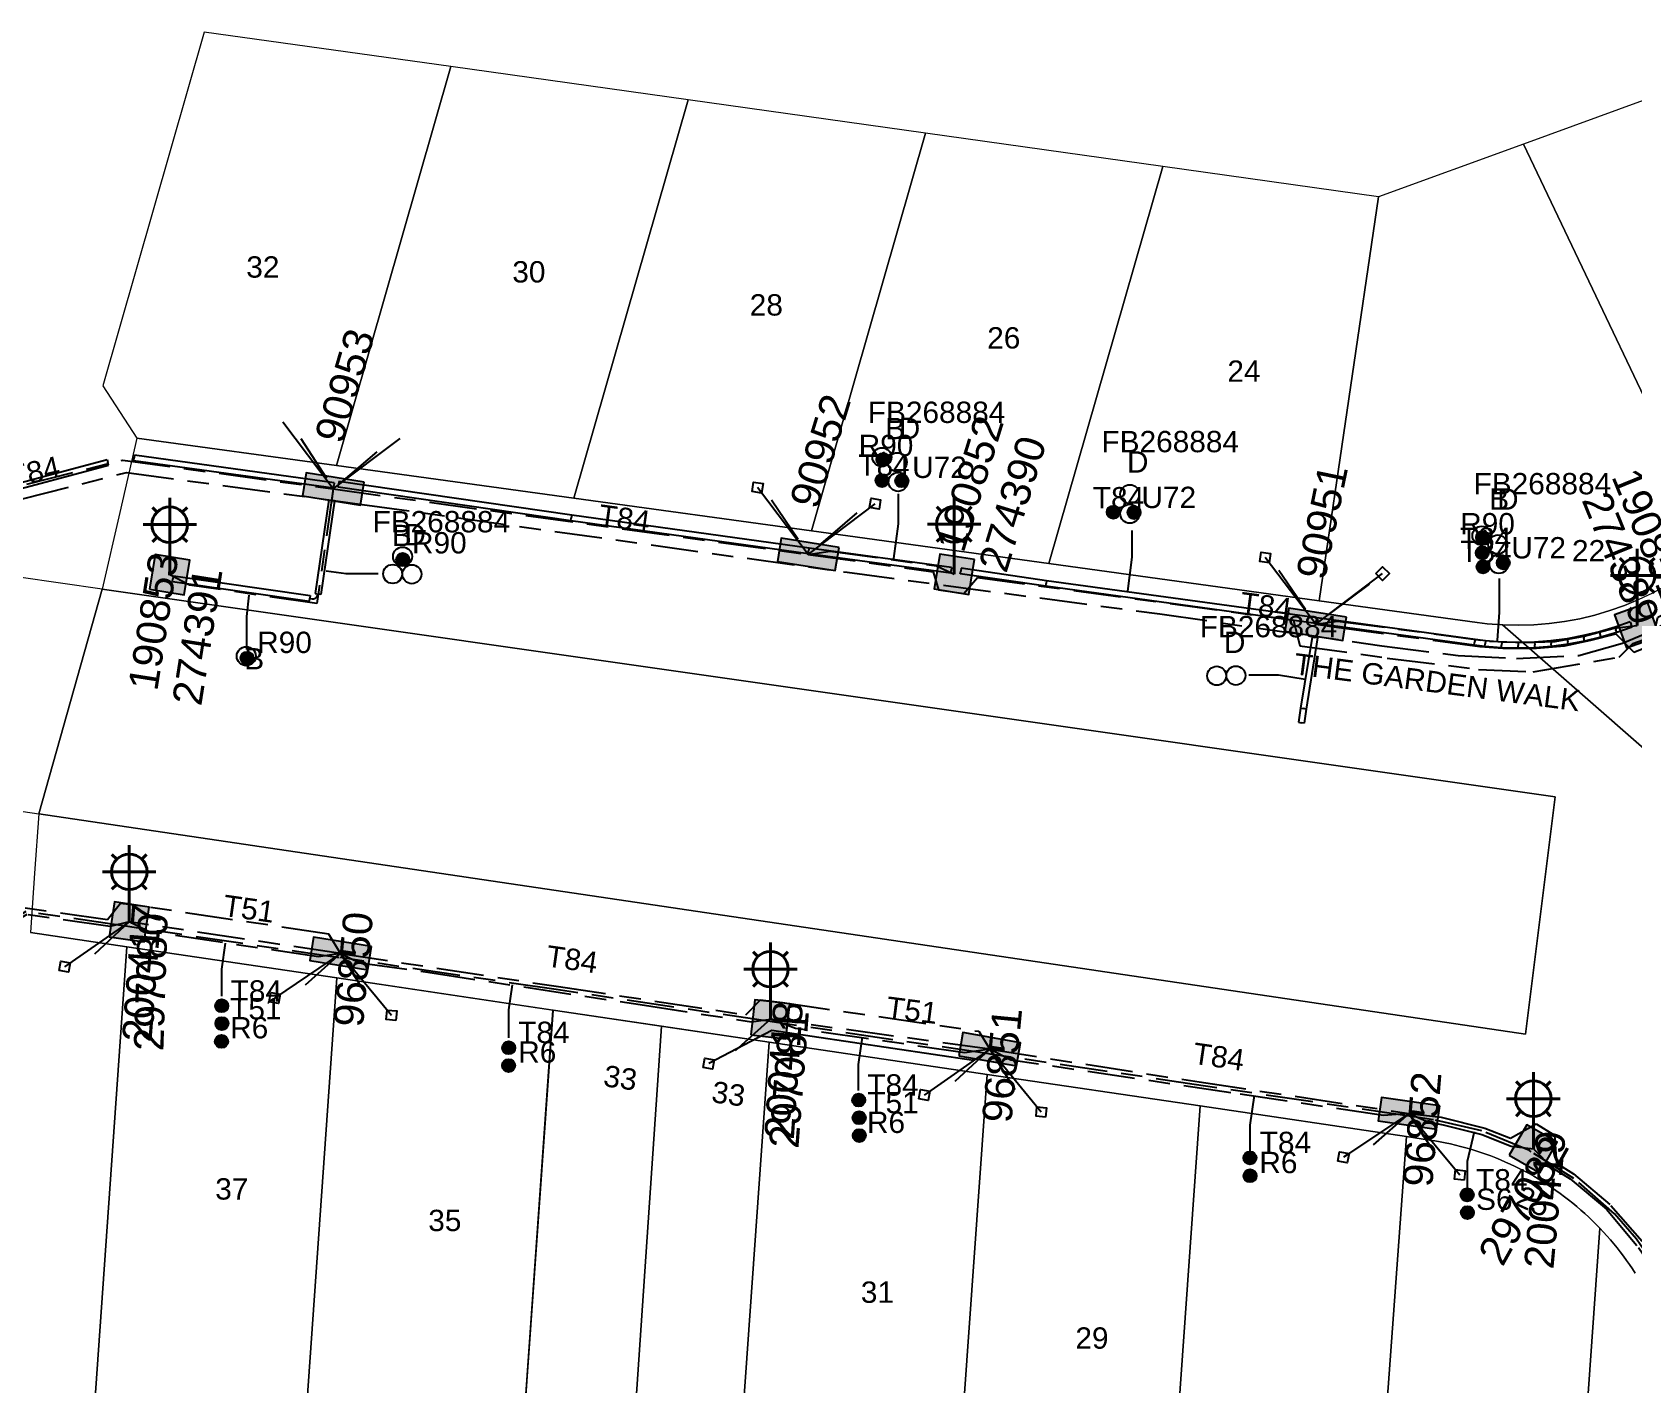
# Model space of a CAD drawing. Header units: metres. Extents: x 282960 to 285195, y 6134329 to 6136665.
# Drawn here: x 283351.6 to 283486.7, y 6136041 to 6136155 of the extents above; entities that cross this region are included whole.
import ezdxf
from ezdxf.enums import TextEntityAlignment as Align

# ---------------------------------------------------------------- set-up
doc = ezdxf.new("R2010")
doc.units = ezdxf.units.M
doc.linetypes.add('Cable Exist UG', pattern=[8.2, 4, -1.2, 1.8, -1.2])
doc.layers.get('0').update_dxf_attribs({"color": 6})
doc.layers.add('Cadastre Land Parcels_SP_EXT', color=9, linetype='Continuous', lineweight=5)
doc.layers.add('Cadastre Roads_SP_EXT', color=9, linetype='Continuous', lineweight=5)
for name, color, linetype in [('Duct_SP_EXT', 7, 'Continuous'), ('Equip_SP_SL_EXT', 7, 'Continuous'), ('Mains_HV_EXT', 7, 'Continuous'), ('Mains_LV_EXT', 7, 'Continuous'), ('Mains_LV_SL_EXT', 7, 'Continuous'), ('Mains_SL_EXT', 7, 'Continuous'), ('Services_SP_EXT', 7, 'Continuous'), ('SupportsUG_SP_LV_EXT', 7, 'Continuous'), ('SupportsUG_SP_LV_SL_EXT', 7, 'Continuous'), ('Trench_SP_EXT', 7, 'Continuous')]:
    doc.layers.add(name, color=color, linetype=linetype)
doc.styles.add('COLUMN_LABEL', font='arial.ttf')
doc.styles.add('iecARIAL', font='arial.ttf', dxfattribs={"height": 2})
doc.styles.add('POLE_LABEL', font='arial.ttf')
doc.styles.get("Standard").update_dxf_attribs({"font": 'arial.ttf'})

# ---------------------------------------------------------------- blocks, each defined once
blk = doc.blocks.new('COLUMN_EXT')
blk.add_hatch(color=256).paths.add_polyline_path([(-1.49, 1.48), (-1.49, -1.49), (1.48, -1.49), (1.48, 1.48)])
blk.add_lwpolyline([(-1.49, -1.49), (1.48, -1.49), (1.48, 1.48), (-1.49, 1.48)], close=True)
for tag, height, style, flags, p in [('ASSET_NUM', 2.5, 'COLUMN_LABEL', 8, (2, 2)), ('STRUCTURE_PLANT_NUMBER', 0.2, 'POLE_LABEL', 9, (1.81, 0.03)), ('STREET_CODE', 0.2, 'COLUMN_LABEL', 9, (1.81, -0.2))]:
    blk.add_attdef(tag, text='', height=height, dxfattribs=dict(style=style, flags=flags)).set_placement(p, align=Align.MIDDLE_LEFT)
at = {"flags": 9}
for tag, p in [('COLUMN_TYPE', (1.81, -0.4)), ('OWNED_BY', (1.81, -0.6)), ('STATE', (1.81, -0.8)), ('USAGE', (1.81, -1)), ('LEGEND', (1.81, -1.2)), ('LOCATION', (1.81, -1.4)), ('STREETNAME', (1.81, -1.6)), ('SUBURB', (1.81, -1.8)), ('NOTES', (1.81, -2))]:
    blk.add_attdef(tag, text='', height=0.2, dxfattribs=at).set_placement(p, align=Align.MIDDLE_LEFT)
at = {"flags": 1}
blk.add_attdef('Z', (1.81, -2.35), '', height=0.2, dxfattribs=at)
blk = doc.blocks.new('PILLAR_EXT')
blk.add_hatch(color=256).paths.add_polyline_path([(-2.475, 0.99), (-2.475, -0.99), (2.475, -0.99), (2.475, 0.99)])
blk.add_lwpolyline([(-2.475, -0.99), (2.475, -0.99), (2.475, 0.99), (-2.475, 0.99)], close=True)
at = {"style": 'iecARIAL', "flags": 8}
blk.add_attdef('ASSET_NUM', (1.5, 3.5), '', height=2.5, dxfattribs=at)
for tag, p, flags in [('OWNED_BY', (0, -0.2), 9), ('STATE', (0, -0.4), 9), ('SUPPORT_TYPE', (0, -0.6), 9), ('USAGE', (0, -0.8), 9), ('LEGEND', (0, -1), 9), ('LOCATION', (0, -1.2), 9), ('NOTES', (0, -1.4), 9), ('STREETNAME', (0, -1.8), 9), ('SUBURB', (0, -2), 1), ('PARENT', (0, -1.6), 9)]:
    blk.add_attdef(tag, p, '', height=0.2, dxfattribs=dict(flags=flags))
blk = doc.blocks.new('DUCT_EXT')
blk.add_circle((0, 0.8), 0.8)
at = {"flags": 1}
blk.add_attdef('Z', (0, 0), '', height=0.2, dxfattribs=at)
at = {"flags": 9}
for tag, p in [('DUCT_CODE', (0, 0)), ('XSECT_TYPE', (0, -0.2)), ('STATE', (0, -0.6)), ('FB_REFERENCE', (0, -0.4)), ('NOTES', (0, -0.8))]:
    blk.add_attdef(tag, text='', height=0.2, dxfattribs=at).set_placement(p, align=Align.MIDDLE_LEFT)
blk = doc.blocks.new('SL_LANTERN_EXT')
at = {"lineweight": 40}
for p, q in [((-1.46, 5.68), (-1.06, 5.28)), ((0, 1.97), (0, 6.47)), ((1.46, 5.68), (1.06, 5.28)), ((-2.25, 4.22), (2.25, 4.22)), ((-1.46, 2.76), (-1.06, 3.16)), ((0, 0), (0, 2.72)), ((1.46, 2.76), (1.06, 3.16))]:
    blk.add_line(p, q, dxfattribs=at)
blk.add_circle((0, 4.22), 1.5, dxfattribs=at)
at = {"style": 'iecARIAL', "flags": 8}
blk.add_attdef('ASSET_NUM', (1.5, 1.5), '', height=2.5, dxfattribs=at)
for tag, p, height, flags in [('CONSTRUCTED_VOLTAGE', (0.98, -0.65), 0.2, 9), ('CONTROL_TYPE', (0.98, -0.85), 0.2, 9), ('LANTERN_PURPOSE', (0.98, -1.05), 0.2, 9), ('LANTERN_TYPE', (0.98, -1.25), 0.2, 9), ('NO_PHASES', (0.98, -1.45), 0.2, 9), ('LNUMBER', (2.18, -3.25), 2.5, 8), ('OPERATING_VOLTAGE', (0.98, -1.65), 0.2, 9), ('ORIENTATION', (0.98, -1.85), 0.2, 9), ('OWNED_BY', (0.98, -2.05), 0.2, 9), ('STATE', (0.98, -2.25), 0.2, 9), ('USAGE', (0.98, -2.45), 0.2, 9), ('CEXIST', (0.98, -2.65), 0.2, 9), ('CNEW', (0.98, -2.85), 0.2, 9), ('CNUMBER', (0.98, -3.05), 0.2, 9), ('CREMOVE', (0.98, -3.25), 0.2, 9), ('CREPLACE', (0.98, -3.45), 0.2, 9), ('LKINGHEIGHT', (0.98, -3.65), 0.2, 9), ('LBRACKET', (0.98, -3.85), 0.2, 9), ('LBRACKETVOCAB', (0.98, -4.05), 0.2, 9), ('LCATEGORY', (0.98, -4.25), 0.2, 9), ('LCHARGE1', (0.98, -4.45), 0.2, 9), ('LCHARGE1PERCENT', (0.98, -4.65), 0.2, 9), ('LCHARGE2', (0.98, -4.85), 0.2, 9), ('LCHARGE2PERCENT', (0.98, -5.05), 0.2, 9), ('LCHARGE3', (0.98, -5.25), 0.2, 9), ('LCHARGE3PERCENT', (0.98, -5.45), 0.2, 9), ('LEXIST', (0.98, -5.65), 0.2, 9), ('LLAMP', (0.98, -5.85), 0.2, 9), ('LLAMPVOCAB', (0.98, -6.05), 0.2, 9), ('LMAST', (0.98, -6.25), 0.2, 9), ('LMASTVOCAB', (0.98, -6.45), 0.2, 9), ('LNEW', (0.98, -6.65), 0.2, 9), ('LANTNUMBER', (0.98, -6.85), 0.2, 9), ('LOUTREACH', (0.98, -7.25), 0.2, 9), ('LOUTREACHVOCAB', (0.98, -7.45), 0.2, 9), ('LRATECODE', (0.98, -7.65), 0.2, 9), ('LREMOVE', (0.98, -7.85), 0.2, 9), ('LREPLACE', (0.98, -8.05), 0.2, 9), ('LTYPE', (0.98, -8.25), 0.2, 9), ('STREETNAME', (0.98, -9.25), 0.2, 9), ('SUBURB', (0.98, -9.45), 0.2, 1), ('LTYPEVOCAB', (0.98, -8.45), 0.2, 9), ('LEGEND', (0.98, -8.65), 0.2, 9), ('LOCATION', (0.98, -8.85), 0.2, 9), ('NOTES', (0.98, -9.05), 0.2, 9)]:
    blk.add_attdef(tag, p, '', height=height, dxfattribs=dict(flags=flags))
blk = doc.blocks.new('CCP_EXT')
at = {"flags": 9}
for tag, p in [('LEGEND', (0, -1.4)), ('STATE', (0, -1.8)), ('LIFE_SUPPORT', (0, -1.6)), ('NOTES', (0, -2))]:
    blk.add_attdef(tag, text='', height=0.2, dxfattribs=at).set_placement(p, align=Align.MIDDLE_LEFT)
blk.add_wipeout([(0, 0.57), (0.57, 0), (0, -0.57), (-0.57, 0)])
blk.add_lwpolyline([(-0.57, 0), (0, 0.57), (0.57, 0), (0, -0.57), (-0.57, 0)])
at = {"flags": 1}
blk.add_attdef('Z', (0, 0), '', height=0.2, dxfattribs=at)
at = {"flags": 9}
for tag, p in [('CCP_TYPE', (0, 0)), ('CONSTRUCTED_VOLTAGE', (0, -0.2)), ('OPERATING_VOLTAGE', (0, -0.6)), ('ORIENTATION', (0, -0.8)), ('OWNED_BY', (0, -1)), ('NO_PHASES', (0, -0.4)), ('USAGE', (0, -1.2))]:
    blk.add_attdef(tag, text='', height=0.2, dxfattribs=at).set_placement(p, align=Align.MIDDLE_LEFT)
blk = doc.blocks.new('CABLE_LARGE_EXT')
h = blk.add_hatch(color=256)
edge = h.paths.add_edge_path()
edge.add_arc((0, 0.55), 0.55, 0, 360)
blk.add_circle((0, 0.55), 0.55)
at = {"flags": 1}
blk.add_attdef('Z', (0, 0), '', height=0.2, dxfattribs=at)
at = {"flags": 9}
for tag, p in [('COND_CODE', (0, 0)), ('STATE', (0, -0.4)), ('XSECT_SIZE', (0, -0.6)), ('FB_REFERENCE', (0, -0.2)), ('NOTES', (0, -0.8))]:
    blk.add_attdef(tag, text='', height=0.2, dxfattribs=at).set_placement(p, align=Align.MIDDLE_LEFT)

msp = doc.modelspace()

# ---------------------------------------------------------------- linework, layer by layer
at = {"layer": 'Cadastre Land Parcels_SP_EXT', "linetype": 'Continuous'}
for points in [[(283360.47, 6136120.77), (283377.31, 6136118.45), (283386.95, 6136152.1), (283366.15, 6136155.02), (283357.61, 6136125.16), (283360.47, 6136120.77)], [(283511.04, 6136121.16), (283501.1, 6136154.19), (283491.7, 6136150.77), (283477.43, 6136145.57), (283493.71, 6136111.42), (283495.5, 6136112.95), (283497.37, 6136114.39), (283499.31, 6136115.73), (283501.32, 6136116.97), (283503.39, 6136118.09), (283505.51, 6136119.11), (283507.69, 6136120.02), (283509.91, 6136120.81), (283511.04, 6136121.16)], [(283397.34, 6136115.69), (283406.97, 6136149.3), (283386.95, 6136152.1), (283377.31, 6136118.45), (283397.34, 6136115.69)], [(283417.38, 6136112.94), (283426.99, 6136146.49), (283406.97, 6136149.3), (283397.34, 6136115.69), (283417.38, 6136112.94)], [(283437.41, 6136110.18), (283447.02, 6136143.68), (283426.99, 6136146.49), (283417.38, 6136112.94), (283437.41, 6136110.18)], [(283493.71, 6136111.42), (283477.43, 6136145.57), (283465.21, 6136141.13), (283460.2, 6136107.04), (283473.54, 6136105.2), (283474.37, 6136105.1), (283475.68, 6136105), (283476.99, 6136104.97), (283478.3, 6136105.01), (283479.6, 6136105.11), (283480.9, 6136105.28), (283482.19, 6136105.52), (283483.46, 6136105.83), (283484.71, 6136106.21), (283485.95, 6136106.65), (283487.15, 6136107.15), (283488.34, 6136107.71), (283489.49, 6136108.34), (283490.6, 6136109.03), (283491.68, 6136109.77), (283492.72, 6136110.57), (283493.71, 6136111.42)], [(283460.2, 6136107.04), (283465.21, 6136141.13), (283447.02, 6136143.68), (283437.41, 6136110.18), (283460.2, 6136107.04)], [(283480.1, 6136090.51), (283357.55, 6136108.03), (283352.19, 6136089.07), (283477.62, 6136070.47), (283480.1, 6136090.51)], [(283480.1, 6136090.51), (283357.55, 6136108.03), (283352.19, 6136089.07), (283477.62, 6136070.47), (283480.1, 6136090.51)], [(283480.1, 6136090.51), (283357.55, 6136108.03), (283352.19, 6136089.07), (283477.62, 6136070.47), (283480.1, 6136090.51)], [(283480.1, 6136090.51), (283357.55, 6136108.03), (283352.19, 6136089.07), (283477.62, 6136070.47), (283480.1, 6136090.51)], [(283377.35, 6136075.22), (283359.62, 6136077.85), (283356.8, 6136037.83), (283374.53, 6136035.2), (283377.35, 6136075.22)], [(283374.53, 6136035.2), (283392.75, 6136032.5), (283395.57, 6136072.51), (283377.35, 6136075.22), (283374.53, 6136035.2)], [(283404.73, 6136071.16), (283395.58, 6136072.51), (283392.75, 6136032.49), (283402, 6136031.03), (283404.73, 6136071.16)], [(283413.8, 6136069.81), (283404.73, 6136071.16), (283402, 6136031.03), (283410.96, 6136029.61), (283413.8, 6136069.81)], [(283432.19, 6136067.08), (283413.8, 6136069.81), (283410.96, 6136029.61), (283429.2, 6136024.75), (283432.19, 6136067.08)], [(283450.17, 6136064.42), (283432.19, 6136067.08), (283429.2, 6136024.75), (283447, 6136019.52), (283450.17, 6136064.42)], [(283467.56, 6136061.84), (283450.17, 6136064.42), (283447, 6136019.52), (283463.82, 6136010.64), (283467.56, 6136061.84)]]:
    msp.add_lwpolyline(points, close=True, dxfattribs=at)
for points in [[(283339.09, 6136040.45), (283356.8, 6136037.83), (283359.62, 6136077.85), (283359.62, 6136077.85), (283351.49, 6136079.05)], [(283480.22, 6136002.32), (283483.88, 6136054.1), (283483.88, 6136054.1), (283483.57, 6136054.42), (283483.26, 6136054.73), (283482.94, 6136055.04), (283482.61, 6136055.34), (283482.28, 6136055.64), (283481.94, 6136055.93), (283481.6, 6136056.21), (283481.25, 6136056.49), (283480.9, 6136056.76), (283480.54, 6136057.03), (283480.18, 6136057.29), (283479.81, 6136057.54), (283479.44, 6136057.79), (283479.06, 6136058.03), (283478.68, 6136058.26), (283478.3, 6136058.49), (283477.91, 6136058.71), (283477.52, 6136058.92), (283477.13, 6136059.12), (283476.73, 6136059.32), (283476.32, 6136059.51), (283475.92, 6136059.69), (283475.51, 6136059.87), (283475.1, 6136060.04), (283474.68, 6136060.2), (283474.27, 6136060.35), (283473.84, 6136060.5), (283473.42, 6136060.64), (283473, 6136060.77), (283472.57, 6136060.9), (283472.14, 6136061.01), (283471.71, 6136061.12), (283471.27, 6136061.22), (283470.84, 6136061.31), (283470.4, 6136061.4), (283469.96, 6136061.48), (283469.52, 6136061.54), (283467.56, 6136061.84), (283463.82, 6136010.64)], [(283486.87, 6136050.3), (283486.63, 6136050.67), (283486.38, 6136051.03), (283486.13, 6136051.39), (283485.87, 6136051.75), (283485.6, 6136052.1), (283485.33, 6136052.44), (283485.05, 6136052.79), (283484.77, 6136053.12), (283484.48, 6136053.45), (283484.18, 6136053.78), (283483.88, 6136054.1), (283480.22, 6136002.32)]]:
    msp.add_lwpolyline(points, dxfattribs=at)
at = {"layer": 'Cadastre Roads_SP_EXT', "linetype": 'Continuous'}
msp.add_lwpolyline([(283357.55, 6136108.03), (283332.91, 6136111.56), (283330.47, 6136092.29), (283352.19, 6136089.07), (283357.55, 6136108.03)], close=True, dxfattribs=at)
msp.add_lwpolyline([(283487.16, 6136107.15), (283485.95, 6136106.64), (283484.71, 6136106.21), (283483.46, 6136105.83), (283482.19, 6136105.52), (283480.9, 6136105.28), (283479.6, 6136105.11), (283478.3, 6136105.01), (283476.99, 6136104.97), (283475.68, 6136105), (283494.58, 6136088.44)], dxfattribs=at)
at = {"layer": 'Duct_SP_EXT'}
for p, q in [((283336.24, 6136113.15), (283357.97, 6136118.95)), ((283357.97, 6136118.95), (283358.03, 6136118.72)), ((283358.09, 6136118.49), (283358.03, 6136118.72)), ((283360.2, 6136118.85), (283360.24, 6136119.09)), ((283377.05, 6136116.53), (283360.2, 6136118.85)), ((283360.27, 6136119.32), (283360.24, 6136119.09)), ((283377.11, 6136117), (283360.27, 6136119.32)), ((283336.36, 6136112.69), (283358.09, 6136118.49)), ((283377.05, 6136116.53), (283377.08, 6136116.77)), ((283377.11, 6136117), (283377.08, 6136116.77)), ((283377.45, 6136116.61), (283377.49, 6136116.85)), ((283397.08, 6136113.77), (283377.45, 6136116.61)), ((283377.52, 6136117.09), (283377.49, 6136116.85)), ((283397.15, 6136114.25), (283377.52, 6136117.09)), ((283376.67, 6136115.55), (283375.52, 6136107.64)), ((283377.14, 6136115.48), (283375.99, 6136107.57)), ((283376.67, 6136115.55), (283376.9, 6136115.52)), ((283377.14, 6136115.48), (283376.9, 6136115.52)), ((283397.08, 6136113.77), (283397.11, 6136114.01)), ((283417.11, 6136111.01), (283397.08, 6136113.77)), ((283397.15, 6136114.25), (283397.11, 6136114.01)), ((283417.18, 6136111.49), (283397.15, 6136114.25)), ((283417.11, 6136111.01), (283417.14, 6136111.25)), ((283417.11, 6136111.01), (283417.14, 6136111.25)), ((283429.13, 6136109.36), (283417.11, 6136111.01)), ((283417.18, 6136111.49), (283417.14, 6136111.25)), ((283417.18, 6136111.49), (283417.14, 6136111.25)), ((283429.19, 6136109.84), (283417.18, 6136111.49)), ((283429.13, 6136109.36), (283429.16, 6136109.6)), ((283429.19, 6136109.84), (283429.16, 6136109.6)), ((283429.93, 6136109.31), (283429.97, 6136109.55)), ((283437.14, 6136108.26), (283429.93, 6136109.31)), ((283430, 6136109.78), (283429.97, 6136109.55)), ((283437.21, 6136108.73), (283430, 6136109.78)), ((283363.48, 6136108.66), (283363.51, 6136108.9)), ((283363.48, 6136108.66), (283375.03, 6136107.01)), ((283363.55, 6136109.14), (283363.51, 6136108.9)), ((283363.55, 6136109.14), (283375.1, 6136107.49)), ((283437.14, 6136108.26), (283437.17, 6136108.49)), ((283459.93, 6136105.12), (283437.14, 6136108.26)), ((283437.21, 6136108.73), (283437.17, 6136108.49)), ((283460, 6136105.59), (283437.21, 6136108.73)), ((283375.03, 6136107.01), (283375.06, 6136107.25)), ((283375.1, 6136107.49), (283375.06, 6136107.25)), ((283375.52, 6136107.64), (283375.76, 6136107.6)), ((283375.99, 6136107.57), (283375.76, 6136107.6)), ((283459.93, 6136105.12), (283459.96, 6136105.36)), ((283459.93, 6136105.12), (283459.96, 6136105.36)), ((283473.29, 6136103.28), (283459.93, 6136105.12)), ((283460, 6136105.59), (283459.96, 6136105.36)), ((283460, 6136105.59), (283459.96, 6136105.36)), ((283473.35, 6136103.76), (283460, 6136105.59)), ((283486.44, 6136105.27), (283485.17, 6136104.82)), ((283486.44, 6136105.27), (283486.52, 6136105.04)), ((283459.6, 6136103.98), (283458.64, 6136097.97)), ((283460.07, 6136103.9), (283459.11, 6136097.9)), ((283459.6, 6136103.98), (283459.84, 6136103.94)), ((283460.07, 6136103.9), (283459.84, 6136103.94)), ((283473.35, 6136103.76), (283473.32, 6136103.52)), ((283474.23, 6136103.65), (283473.35, 6136103.76)), ((283481.13, 6136103.84), (283479.76, 6136103.66)), ((283482.49, 6136104.1), (283481.13, 6136103.84)), ((283481.13, 6136103.84), (283481.17, 6136103.6)), ((283483.84, 6136104.42), (283482.49, 6136104.1)), ((283482.49, 6136104.1), (283482.54, 6136103.86)), ((283482.59, 6136103.63), (283482.54, 6136103.86)), ((283483.96, 6136103.96), (283482.59, 6136103.63)), ((283485.17, 6136104.82), (283483.84, 6136104.42)), ((283483.84, 6136104.42), (283483.9, 6136104.19)), ((283483.96, 6136103.96), (283483.9, 6136104.19)), ((283485.32, 6136104.36), (283483.96, 6136103.96)), ((283485.17, 6136104.82), (283485.24, 6136104.59)), ((283485.32, 6136104.36), (283485.24, 6136104.59)), ((283486.6, 6136104.82), (283485.32, 6136104.36)), ((283486.6, 6136104.82), (283486.52, 6136105.04)), ((283473.29, 6136103.28), (283473.32, 6136103.52)), ((283474.18, 6136103.17), (283473.29, 6136103.28)), ((283474.18, 6136103.17), (283474.21, 6136103.41)), ((283475.58, 6136103.06), (283474.18, 6136103.17)), ((283474.23, 6136103.65), (283474.21, 6136103.41)), ((283475.6, 6136103.54), (283474.23, 6136103.65)), ((283475.58, 6136103.06), (283475.59, 6136103.3)), ((283476.99, 6136103.03), (283475.58, 6136103.06)), ((283475.6, 6136103.54), (283475.59, 6136103.3)), ((283476.99, 6136103.51), (283475.6, 6136103.54)), ((283478.37, 6136103.55), (283476.99, 6136103.51)), ((283476.99, 6136103.51), (283476.99, 6136103.27)), ((283476.99, 6136103.03), (283476.99, 6136103.27)), ((283478.4, 6136103.07), (283476.99, 6136103.03)), ((283479.76, 6136103.66), (283478.37, 6136103.55)), ((283478.37, 6136103.55), (283478.39, 6136103.31)), ((283478.4, 6136103.07), (283478.39, 6136103.31)), ((283479.81, 6136103.18), (283478.4, 6136103.07)), ((283479.76, 6136103.66), (283479.78, 6136103.42)), ((283479.81, 6136103.18), (283479.78, 6136103.42)), ((283481.21, 6136103.37), (283479.81, 6136103.18)), ((283481.21, 6136103.37), (283481.17, 6136103.6)), ((283482.59, 6136103.63), (283481.21, 6136103.37)), ((283458.64, 6136097.97), (283458.45, 6136096.79)), ((283458.64, 6136097.97), (283458.88, 6136097.94)), ((283459.11, 6136097.9), (283458.88, 6136097.94)), ((283459.11, 6136097.9), (283458.93, 6136096.71)), ((283458.45, 6136096.79), (283458.69, 6136096.75)), ((283458.93, 6136096.71), (283458.69, 6136096.75))]:
    msp.add_line(p, q, dxfattribs=at)
for points in [[(283424.68, 6136116.06), (283424.68, 6136113.54), (283424.29, 6136110.61)], [(283444.41, 6136112.98), (283444.41, 6136110.72), (283444.03, 6136107.84)], [(283380.83, 6136109.3), (283378.13, 6136109.3), (283376.44, 6136109.55)], [(283475.38, 6136108.91), (283475.38, 6136106.09), (283475.21, 6136103.7)], [(283369.74, 6136102.93), (283369.74, 6136105.72), (283369.95, 6136107.52)], [(283454.28, 6136100.79), (283456.77, 6136100.79), (283459.02, 6136100.43)], [(283367.64, 6136073.67), (283367.64, 6136075.95), (283367.96, 6136078.15)], [(283391.84, 6136070.17), (283391.84, 6136072.53), (283392.15, 6136074.63)], [(283421.34, 6136065.72), (283421.34, 6136067.93), (283421.67, 6136070.21)], [(283454.38, 6136060.64), (283454.38, 6136062.81), (283454.74, 6136065.29)]]:
    msp.add_lwpolyline(points, dxfattribs=at)
at = {"layer": 'Mains_LV_EXT', "linetype": 'Cable Exist UG'}
for points in [[(283335.28, 6136112.88), (283359.29, 6136118.91), (283377.04, 6136116.47)], [(283377.66, 6136077.28), (283359.83, 6136079.95)], [(283432.41, 6136069.2), (283413.92, 6136071.74)]]:
    msp.add_lwpolyline(points, dxfattribs=at)
at = {"layer": 'Mains_LV_SL_EXT', "linetype": 'Cable Exist UG'}
for points in [[(283377.04, 6136116.47), (283375.64, 6136106.81), (283364.91, 6136108.36), (283363.24, 6136109.24)], [(283417.1, 6136110.95), (283418.95, 6136111.22), (283427.91, 6136109.99), (283429.42, 6136109.27)], [(283459.92, 6136105.06), (283461.75, 6136105.33), (283474.58, 6136103.63), (283477.5, 6136103.51), (283480.1, 6136103.59), (283482.55, 6136104.05), (283485.08, 6136104.74), (283487.02, 6136104.95)]]:
    msp.add_lwpolyline(points, dxfattribs=at)
at = {"layer": 'Mains_SL_EXT', "linetype": 'Cable Exist UG'}
for points in [[(283377.66, 6136077.28), (283375.79, 6136076.99), (283361.5, 6136079.12), (283359.83, 6136079.95)], [(283432.41, 6136069.2), (283430.31, 6136068.91), (283416.04, 6136070.95), (283413.92, 6136071.74)], [(283467.78, 6136063.79), (283469.39, 6136063.07), (283470.67, 6136062.83), (283473.92, 6136062.01), (283476.39, 6136061.04), (283478.27, 6136060.81)], [(283478.32, 6136060.78), (283479.83, 6136059.22), (283481.39, 6136058.26), (283484.44, 6136055.72), (283487.14, 6136052.48), (283488.25, 6136050.87), (283491.16, 6136046.78), (283493.69, 6136043.73), (283497.07, 6136040.49), (283498.29, 6136039.53), (283500.28, 6136038.93)]]:
    msp.add_lwpolyline(points, dxfattribs=at)
at = {"layer": 'Services_SP_EXT'}
for points in [[(283377.04, 6136116.47), (283372.77, 6136122.1)], [(283377.04, 6136116.47), (283382.68, 6136120.74)]]:
    msp.add_lwpolyline(points, dxfattribs=at)
at = {"layer": 'Trench_SP_EXT', "linetype": 'Cable Exist UG'}
for points in [[(283374.29, 6136120.74), (283377.04, 6136116.47)], [(283380.72, 6136119.6), (283377.04, 6136116.47)], [(283377.04, 6136116.47), (283376.86, 6136115.21)], [(283421.19, 6136114.46), (283417.1, 6136110.95)], [(283359.83, 6136079.95), (283356.43, 6136076.78)], [(283377.53, 6136076.91), (283359.87, 6136079.53), (283359.71, 6136079.55)], [(283377.66, 6136077.28), (283374.17, 6136074.17)], [(283377.66, 6136077.28), (283380.1, 6136073.29)], [(283413.92, 6136071.74), (283410.61, 6136068.77)], [(283432.35, 6136068.81), (283414.05, 6136071.52), (283413.89, 6136071.55)], [(283432.41, 6136069.2), (283429, 6136066.05)], [(283432.41, 6136069.2), (283434.94, 6136065.18)], [(283467.78, 6136063.79), (283464.36, 6136060.79)], [(283467.78, 6136063.79), (283470.31, 6136059.92)], [(283478.1, 6136060.55), (283477.95, 6136060.65), (283473.93, 6136062.32), (283469.84, 6136063.25), (283467.81, 6136063.55), (283467.79, 6136063.55)], [(283499.91, 6136038.64), (283496.18, 6136041.62), (283492.12, 6136045.91), (283488.51, 6136050.93), (283486.96, 6136053.18), (283485.11, 6136055.32), (283481.7, 6136058.3), (283478.1, 6136060.55)]]:
    msp.add_lwpolyline(points, dxfattribs=at)
msp.add_lwpolyline([(283375, 6136107.23), (283375.26, 6136107.21), (283375.26, 6136107.21, 0.474943), (283375.73, 6136107.65)], format="xyb", dxfattribs=at)

# ---------------------------------------------------------------- block references
at = {"layer": 'Duct_SP_EXT'}
for name, p in [('DUCT_EXT', (283423.32, 6136118.35)), ('CABLE_LARGE_EXT', (283423.4, 6136118.4)), ('DUCT_EXT', (283424.62, 6136117.93)), ('DUCT_EXT', (283424.68, 6136116.27)), ('CABLE_LARGE_EXT', (283425, 6136116.61)), ('DUCT_EXT', (283444.23, 6136115.23)), ('CABLE_LARGE_EXT', (283442.83, 6136113.96)), ('DUCT_EXT', (283444.23, 6136113.58)), ('CABLE_LARGE_EXT', (283444.59, 6136113.93)), ('DUCT_EXT', (283473.93, 6136111.73)), ('CABLE_LARGE_EXT', (283473.99, 6136111.82)), ('DUCT_EXT', (283475.27, 6136110.99)), ('DUCT_EXT', (283382.88, 6136109.97)), ('CABLE_LARGE_EXT', (283382.9, 6136109.98)), ('CABLE_LARGE_EXT', (283473.96, 6136110.52)), ('DUCT_EXT', (283475.36, 6136109.34)), ('CABLE_LARGE_EXT', (283475.73, 6136109.69)), ('DUCT_EXT', (283382.05, 6136108.5)), ('DUCT_EXT', (283383.67, 6136108.48)), ('CABLE_LARGE_EXT', (283474.03, 6136109.35)), ('DUCT_EXT', (283369.7, 6136101.56)), ('CABLE_LARGE_EXT', (283369.77, 6136101.64)), ('DUCT_EXT', (283451.56, 6136099.91)), ('DUCT_EXT', (283453.18, 6136099.93)), ('CABLE_LARGE_EXT', (283367.63, 6136072.32)), ('CABLE_LARGE_EXT', (283367.64, 6136070.82)), ('CABLE_LARGE_EXT', (283367.61, 6136069.32)), ('CABLE_LARGE_EXT', (283391.84, 6136068.78)), ('CABLE_LARGE_EXT', (283391.83, 6136067.28)), ('CABLE_LARGE_EXT', (283421.36, 6136064.37)), ('CABLE_LARGE_EXT', (283421.4, 6136062.87)), ('CABLE_LARGE_EXT', (283421.41, 6136061.37)), ('CABLE_LARGE_EXT', (283454.36, 6136059.48)), ('CABLE_LARGE_EXT', (283454.38, 6136057.98)), ('CABLE_LARGE_EXT', (283472.71, 6136054.87))]:
    msp.add_blockref(name, p, dxfattribs=at)
at = {"layer": 'Equip_SP_SL_EXT'}
ref = msp.add_blockref('SL_LANTERN_EXT', (283429.42, 6136109.27), dxfattribs=at)
ref.add_attrib('ASSET_NUM', '190852', dxfattribs={"layer": '0', "height": 2.5, "rotation": 72.8782, "style": 'iecARIAL'}).set_placement((283430.92, 6136110.77), align=Align.BOTTOM_LEFT)
ref = msp.add_blockref('SL_LANTERN_EXT', (283487.02, 6136104.95), dxfattribs=at)
ref.add_attrib('ASSET_NUM', '190851', dxfattribs={"layer": '0', "height": 2.5, "rotation": 292.1039, "style": 'iecARIAL'}).set_placement((283488.52, 6136106.45), align=Align.BOTTOM_RIGHT)
ref = msp.add_blockref('SL_LANTERN_EXT', (283363.24, 6136109.24), dxfattribs=at)
ref.add_attrib('ASSET_NUM', '190853', dxfattribs={"layer": '0', "height": 2.5, "rotation": 81.0493, "style": 'iecARIAL'}).set_placement((283364.74, 6136110.74), align=Align.BOTTOM_RIGHT)
ref = msp.add_blockref('SL_LANTERN_EXT', (283359.83, 6136079.95), dxfattribs=at)
ref.add_attrib('ASSET_NUM', '200417', dxfattribs={"layer": '0', "height": 2.5, "rotation": 85.6876, "style": 'iecARIAL'}).set_placement((283361.33, 6136081.45), align=Align.MIDDLE_RIGHT)
ref = msp.add_blockref('SL_LANTERN_EXT', (283413.92, 6136071.74), dxfattribs=at)
ref.add_attrib('ASSET_NUM', '200418', dxfattribs={"layer": '0', "height": 2.5, "rotation": 86.1526, "style": 'iecARIAL'}).set_placement((283415.42, 6136073.24), align=Align.MIDDLE_RIGHT)
ref = msp.add_blockref('SL_LANTERN_EXT', (283478.27, 6136060.81), dxfattribs=at)
ref.add_attrib('ASSET_NUM', '200419', dxfattribs={"layer": '0', "height": 2.5, "rotation": 84.8056, "style": 'iecARIAL'}).set_placement((283479.77, 6136062.31), align=Align.MIDDLE_RIGHT)
at = {"layer": 'SupportsUG_SP_LV_EXT'}
ref = msp.add_blockref('PILLAR_EXT', (283377.04, 6136116.47), dxfattribs=dict(at, rotation=170.9405342883189))
ref.add_attrib('ASSET_NUM', '90953', dxfattribs={"layer": '0', "height": 2.5, "rotation": 73.5804, "style": 'iecARIAL'}).set_placement((283378.54, 6136119.97), align=Align.BOTTOM_LEFT)
ref = msp.add_blockref('PILLAR_EXT', (283417.1, 6136110.95), dxfattribs=dict(at, rotation=170.9406343285691))
ref.add_attrib('ASSET_NUM', '90952', dxfattribs={"layer": '0', "height": 2.5, "rotation": 72.89, "style": 'iecARIAL'}).set_placement((283418.6, 6136114.45), align=Align.BOTTOM_LEFT)
ref = msp.add_blockref('PILLAR_EXT', (283459.92, 6136105.06), dxfattribs=dict(at, rotation=170.9406343285691))
ref.add_attrib('ASSET_NUM', '90951', dxfattribs={"layer": '0', "height": 2.5, "rotation": 78.3329, "style": 'iecARIAL'}).set_placement((283461.42, 6136108.56), align=Align.BOTTOM_LEFT)
ref = msp.add_blockref('PILLAR_EXT', (283377.66, 6136077.28), dxfattribs=dict(at, rotation=170.9097230159486))
ref.add_attrib('ASSET_NUM', '96850', dxfattribs={"layer": '0', "height": 2.5, "rotation": 84.8576, "style": 'iecARIAL'}).set_placement((283379.16, 6136080.78), align=Align.MIDDLE_RIGHT)
ref = msp.add_blockref('PILLAR_EXT', (283432.41, 6136069.2), dxfattribs=dict(at, rotation=349.9194021233694))
ref.add_attrib('ASSET_NUM', '96851', dxfattribs={"layer": '0', "height": 2.5, "rotation": 84.552, "style": 'iecARIAL'}).set_placement((283433.91, 6136072.7), align=Align.MIDDLE_RIGHT)
ref = msp.add_blockref('PILLAR_EXT', (283467.78, 6136063.79), dxfattribs=dict(at, rotation=171.8698973817212))
ref.add_attrib('ASSET_NUM', '96852', dxfattribs={"layer": '0', "height": 2.5, "rotation": 85.352, "style": 'iecARIAL'}).set_placement((283469.28, 6136067.29), align=Align.MIDDLE_RIGHT)
at = {"layer": 'SupportsUG_SP_LV_SL_EXT'}
ref = msp.add_blockref('COLUMN_EXT', (283429.42, 6136109.27), dxfattribs=dict(at, rotation=170.9406343092369))
ref.add_attrib('ASSET_NUM', '274390', dxfattribs={"layer": '0', "height": 2.5, "rotation": 72.8782, "style": 'COLUMN_LABEL'}).set_placement((283431.42, 6136110.02), align=Align.TOP_LEFT)
ref = msp.add_blockref('COLUMN_EXT', (283487.02, 6136104.95), dxfattribs=dict(at, rotation=199.5446427936573))
ref.add_attrib('ASSET_NUM', '274389', dxfattribs={"layer": '0', "height": 2.5, "rotation": 292.1039, "style": 'COLUMN_LABEL'}).set_placement((283489.02, 6136105.7), align=Align.TOP_RIGHT)
ref = msp.add_blockref('COLUMN_EXT', (283363.24, 6136109.24), dxfattribs=dict(at, rotation=350.7148642417461))
ref.add_attrib('ASSET_NUM', '274391', dxfattribs={"layer": '0', "height": 2.5, "rotation": 81.0493, "style": 'COLUMN_LABEL'}).set_placement((283365.24, 6136109.99), align=Align.TOP_RIGHT)
ref = msp.add_blockref('COLUMN_EXT', (283359.83, 6136079.95), dxfattribs=dict(at, rotation=351.7028548507177))
ref.add_attrib('ASSET_NUM', '297080', dxfattribs={"layer": '0', "height": 2.5, "rotation": 88.1503, "style": 'COLUMN_LABEL'}).set_placement((283361.83, 6136080.7), align=Align.MIDDLE_RIGHT)
ref = msp.add_blockref('COLUMN_EXT', (283413.92, 6136071.74), dxfattribs=dict(at, rotation=353.6598081620164))
ref.add_attrib('ASSET_NUM', '297081', dxfattribs={"layer": '0', "height": 2.5, "rotation": 85.5931, "style": 'COLUMN_LABEL'}).set_placement((283415.92, 6136072.49), align=Align.MIDDLE_RIGHT)
ref = msp.add_blockref('COLUMN_EXT', (283478.27, 6136060.81), dxfattribs=dict(at, rotation=330.2551186368718))
ref.add_attrib('ASSET_NUM', '297082', dxfattribs={"layer": '0', "height": 2.5, "rotation": 60.8141, "style": 'COLUMN_LABEL'}).set_placement((283480.27, 6136061.56), align=Align.MIDDLE_RIGHT)

# ---------------------------------------------------------------- texts
at = {"layer": 'Cadastre Land Parcels_SP_EXT'}
for s, p in [('32', (283369.7, 6136134.3)), ('30', (283392.14, 6136133.89)), ('28', (283412.17, 6136131.1)), ('26', (283432.2, 6136128.32)), ('24', (283452.46, 6136125.51)), ('22', (283481.53, 6136110.36)), ('37', (283367.08, 6136056.52)), ('35', (283385.05, 6136053.86)), ('31', (283421.54, 6136047.81)), ('29', (283439.64, 6136043.94))]:
    msp.add_text(s, height=1.8, dxfattribs=at).set_placement(p)
for s, rotation, p in [('33', 351.9023, (283399.75, 6136066.1)), ('33', 351.907, (283408.87, 6136064.75)), ('25', 335.6641, (283476.62, 6136056.13))]:
    msp.add_text(s, height=1.8, rotation=rotation, dxfattribs=at).set_placement(p)
at = {"layer": 'Cadastre Roads_SP_EXT'}
msp.add_text('THE GARDEN WALK', height=1.8, rotation=352.575, dxfattribs=at).set_placement((283457.99, 6136100.85))
at = {"layer": 'Duct_SP_EXT'}
for s, p in [('FB268884', (283422.13, 6136122.04)), ('B', (283423.6, 6136120.67)), ('D', (283424.74, 6136120.68)), ('FB268884', (283441.84, 6136119.57)), ('R90', (283421.36, 6136119.24)), ('T84', (283421.33, 6136117.58)), ('U72', (283425.87, 6136117.4)), ('D', (283443.99, 6136117.85)), ('FB268884', (283473.23, 6136116.02)), ('T84', (283441.11, 6136114.83)), ('U72', (283445.21, 6136114.86)), ('B', (283474.55, 6136114.72)), ('D', (283475.21, 6136114.72)), ('FB268884', (283380.35, 6136112.81)), ('B', (283381.98, 6136111.65)), ('D', (283383.03, 6136111.72)), ('T84', (283472.08, 6136111.41)), ('R90', (283472.1, 6136112.64)), ('R90', (283383.68, 6136111.03)), ('T84', (283472.1, 6136110.3)), ('U72', (283476.41, 6136110.61)), ('FB268884', (283450.13, 6136103.96)), ('R90', (283370.62, 6136102.63)), ('D', (283452.17, 6136102.63)), ('B', (283369.53, 6136101.25)), ('R6', (283368.34, 6136070.12)), ('T84', (283392.64, 6136069.73)), ('R6', (283392.64, 6136068.07)), ('R6', (283422.06, 6136062.14)), ('T84', (283455.19, 6136060.44)), ('R6', (283455.16, 6136058.75)), ('S6', (283473.44, 6136055.65))]:
    msp.add_text(s, height=1.8, dxfattribs=at).set_placement(p)
at = {"layer": 'Mains_LV_EXT'}
for s, rotation, p in [('T84', 12.9738, (283349.9, 6136116.55)), ('T84', 352.1616, (283399.33, 6136113.4)), ('T84', 352.359, (283453.44, 6136106.01)), ('T51', 351.9371, (283367.65, 6136080.47)), ('T84', 351.8705, (283394.91, 6136076.21)), ('T51', 352.6354, (283423.6, 6136071.88)), ('T84', 351.6484, (283449.46, 6136068))]:
    msp.add_text(s, height=1.8, rotation=rotation, dxfattribs=at).set_placement(p)

# ---------------------------------------------------------------- next in the draw order: block references
at = {"layer": 'Services_SP_EXT'}
for p, rotation in [((283412.83, 6136116.59), 125.922821974754), ((283422.74, 6136115.23), 36.03149682214214), ((283455.65, 6136110.69), 125.922821974754), ((283354.37, 6136076.16), 35.03835784024216), ((283372.09, 6136073.52), 34.28506409815952), ((283381.95, 6136072.07), 129.6518384143308), ((283408.71, 6136067.99), 34.33314140259891), ((283426.89, 6136065.34), 35.17221917711635), ((283436.76, 6136063.91), 129.6190197635659), ((283462.25, 6136060.09), 33.99281472811884), ((283472.07, 6136058.6), 128.4909860802163)]:
    msp.add_blockref('CCP_EXT', p, dxfattribs=dict(at, rotation=rotation))
msp.add_blockref('CCP_EXT', (283465.56, 6136109.33), dxfattribs=at)

# ---------------------------------------------------------------- next in the draw order: linework, layer by layer
at = {"layer": 'Cadastre Roads_SP_EXT', "linetype": 'Continuous'}
msp.add_lwpolyline([(283494.58, 6136088.44), (283475.68, 6136105), (283474.37, 6136105.1), (283473.54, 6136105.2), (283460.2, 6136107.04), (283437.41, 6136110.18), (283417.38, 6136112.94), (283397.34, 6136115.69), (283377.31, 6136118.45), (283360.47, 6136120.77), (283359.03, 6136114.49), (283357.55, 6136108.03), (283480.1, 6136090.51), (283477.62, 6136070.47), (283352.19, 6136089.07), (283351.84, 6136084.06), (283351.49, 6136079.05), (283359.62, 6136077.85), (283377.35, 6136075.22), (283395.58, 6136072.51), (283413.8, 6136069.81), (283432.19, 6136067.08), (283450.17, 6136064.42), (283467.56, 6136061.84), (283469.52, 6136061.54), (283469.96, 6136061.48), (283470.4, 6136061.4), (283470.84, 6136061.31), (283471.27, 6136061.22), (283471.71, 6136061.12), (283472.14, 6136061.01), (283472.57, 6136060.9), (283473, 6136060.77), (283473.42, 6136060.64), (283473.84, 6136060.5), (283474.27, 6136060.35), (283474.68, 6136060.2), (283475.1, 6136060.04), (283475.51, 6136059.87), (283475.92, 6136059.69), (283476.32, 6136059.51), (283476.73, 6136059.32), (283477.13, 6136059.12), (283477.52, 6136058.92), (283477.91, 6136058.71), (283478.3, 6136058.49), (283478.68, 6136058.26), (283479.06, 6136058.03), (283479.44, 6136057.79), (283479.81, 6136057.54), (283480.18, 6136057.29), (283480.54, 6136057.03), (283480.9, 6136056.76), (283481.25, 6136056.49), (283481.6, 6136056.21), (283481.94, 6136055.93), (283482.28, 6136055.64), (283482.61, 6136055.34), (283482.94, 6136055.04), (283483.26, 6136054.73), (283483.57, 6136054.42), (283483.88, 6136054.1), (283484.18, 6136053.78), (283484.48, 6136053.45), (283484.77, 6136053.12), (283485.05, 6136052.79), (283485.33, 6136052.44), (283485.6, 6136052.1), (283485.87, 6136051.75), (283486.13, 6136051.39), (283486.38, 6136051.03), (283486.63, 6136050.67), (283486.87, 6136050.3)], dxfattribs=at)
at = {"layer": 'Duct_SP_EXT'}
msp.add_lwpolyline([(283472.73, 6136057.54), (283472.73, 6136059.77), (283473.3, 6136062.27)], dxfattribs=at)
at = {"layer": 'Mains_HV_EXT', "linetype": 'Cable Exist UG'}
msp.add_lwpolyline([(283350.82, 6136115.64), (283359.59, 6136117.86), (283379.48, 6136115.17), (283420.38, 6136109.44), (283446.76, 6136105.93), (283465.49, 6136103.24), (283471.92, 6136102.42), (283476.84, 6136102.18), (283482.1, 6136102.42), (283485.79, 6136103.47), (283488.59, 6136104.64), (283493.27, 6136107.68), (283499.61, 6136112.27), (283506.57, 6136116.17), (283513.67, 6136118.65), (283518.06, 6136119.5), (283521.87, 6136119.73), (283526.48, 6136119.79), (283530.38, 6136119.41), (283531.39, 6136125.1), (283533.23, 6136125.02)], dxfattribs=at)
at = {"layer": 'Mains_LV_EXT', "linetype": 'Cable Exist UG'}
for points in [[(283459.92, 6136105.06), (283461.67, 6136104.82), (283473.78, 6136103.17), (283475.69, 6136103.05), (283478.53, 6136103.05), (283480.91, 6136103.25), (283483.13, 6136103.71), (283485.24, 6136104.24), (283486.76, 6136102.7), (283489.45, 6136103.78), (283491.5, 6136104.92), (283499.11, 6136110.59), (283507.22, 6136115.44), (283515.68, 6136118.11), (283521.08, 6136118.76), (283526.68, 6136118.71), (283530.15, 6136119.61), (283533.14, 6136124.99)], [(283417.1, 6136110.95), (283427.65, 6136109.48), (283428.08, 6136107.95), (283430.22, 6136107.64), (283431.37, 6136109.01), (283458.03, 6136105.39), (283458.57, 6136103.25), (283465.95, 6136102.21), (283473.64, 6136101.25), (283478.25, 6136101.03), (283485.5, 6136102.29), (283486.65, 6136103.44), (283488.42, 6136104.05), (283488.76, 6136105.66), (283491.29, 6136106.92), (283493.7, 6136108.61), (283497.92, 6136112.24), (283503.25, 6136115.73), (283506.27, 6136117.31), (283509.45, 6136118.54), (283511.65, 6136119.26)], [(283377.04, 6136116.47), (283417.1, 6136110.95)], [(283377.66, 6136077.28), (283376.65, 6136078.92), (283360.94, 6136081.27), (283359.09, 6136081.5), (283357.98, 6136080.12), (283350.97, 6136081.11)], [(283377.66, 6136077.28), (283396.05, 6136074.49), (283411.83, 6136072.12), (283413.09, 6136073.38), (283414.94, 6136073.15), (283431.5, 6136070.72), (283432.41, 6136069.2)], [(283432.41, 6136069.2), (283450.07, 6136066.45), (283467.78, 6136063.79)], [(283467.78, 6136063.79), (283470.5, 6136063.46), (283474.18, 6136062.54), (283476.34, 6136061.7), (283478.5, 6136062.91), (283480.06, 6136061.96), (283480.22, 6136059.58), (283481.67, 6136058.7), (283484.81, 6136056.02), (283487.73, 6136052.68), (283488.72, 6136051.17), (283490.75, 6136048.2), (283491.53, 6136047.09), (283492.8, 6136045.57), (283495.18, 6136043.02), (283497.37, 6136040.96), (283498.65, 6136039.94), (283500.08, 6136038.76)]]:
    msp.add_lwpolyline(points, dxfattribs=at)
at = {"layer": 'Mains_SL_EXT', "linetype": 'Cable Exist UG'}
for points in [[(283359.83, 6136079.95), (283358.22, 6136079.56), (283351.18, 6136080.57), (283345.24, 6136077.02), (283342.81, 6136069.85), (283342.05, 6136067.7), (283340.8, 6136064.74), (283339.26, 6136061.06), (283338.06, 6136058.57), (283335.58, 6136053.89), (283333.9, 6136050.81), (283331.48, 6136046.95), (283329.38, 6136043.65), (283328.07, 6136042.52)], [(283377.66, 6136077.28), (283379.28, 6136076.5), (283385.02, 6136075.7), (283402.94, 6136072.97), (283412.31, 6136071.52), (283413.92, 6136071.74)], [(283467.78, 6136063.79), (283465.62, 6136063.62), (283452.75, 6136065.52), (283434.2, 6136068.29), (283432.41, 6136069.2)]]:
    msp.add_lwpolyline(points, dxfattribs=at)
at = {"layer": 'Services_SP_EXT'}
for points in [[(283417.1, 6136110.95), (283412.83, 6136116.59)], [(283417.1, 6136110.95), (283422.74, 6136115.23)], [(283459.92, 6136105.06), (283455.65, 6136110.69)], [(283459.92, 6136105.06), (283465.56, 6136109.33)], [(283359.83, 6136079.95), (283354.37, 6136076.16)], [(283377.66, 6136077.28), (283372.09, 6136073.52)], [(283377.66, 6136077.28), (283381.95, 6136072.07)], [(283432.41, 6136069.2), (283431.05, 6136068.25), (283414.03, 6136070.79), (283408.71, 6136067.99)], [(283432.41, 6136069.2), (283426.89, 6136065.34)], [(283432.41, 6136069.2), (283436.76, 6136063.91)], [(283467.78, 6136063.79), (283462.25, 6136060.09)], [(283467.78, 6136063.79), (283472.07, 6136058.6)]]:
    msp.add_lwpolyline(points, dxfattribs=at)
at = {"layer": 'Trench_SP_EXT', "linetype": 'Cable Exist UG'}
for points in [[(283414.01, 6136115.55), (283417.1, 6136110.95)], [(283456.8, 6136109.62), (283459.92, 6136105.06)], [(283464.42, 6136108.45), (283459.92, 6136105.06)], [(283359.71, 6136079.55), (283359.11, 6136079.64), (283359.11, 6136079.64), (283351.1, 6136080.83), (283345.02, 6136076.92), (283340.48, 6136064.37), (283335.04, 6136053.14), (283328.52, 6136042.7), (283328.29, 6136042.33)], [(283413.89, 6136071.55), (283395.83, 6136074.23), (283377.61, 6136076.93)], [(283467.79, 6136063.55), (283450.42, 6136066.13), (283432.44, 6136068.79), (283432.35, 6136068.81)]]:
    msp.add_lwpolyline(points, dxfattribs=at)

# ---------------------------------------------------------------- next in the draw order: block references
at = {"layer": 'Duct_SP_EXT'}
for p in [(283423.33, 6136116.63), (283472.69, 6136056.37)]:
    msp.add_blockref('CABLE_LARGE_EXT', p, dxfattribs=at)

# ---------------------------------------------------------------- next in the draw order: texts
for s, p in [('T84', (283368.38, 6136073.22)), ('T51', (283368.34, 6136071.72)), ('T84', (283422.09, 6136065.29)), ('T51', (283422.09, 6136063.81)), ('T84', (283473.44, 6136057.29))]:
    msp.add_text(s, height=1.8, dxfattribs=at).set_placement(p)

doc.saveas('drawing.dxf')
